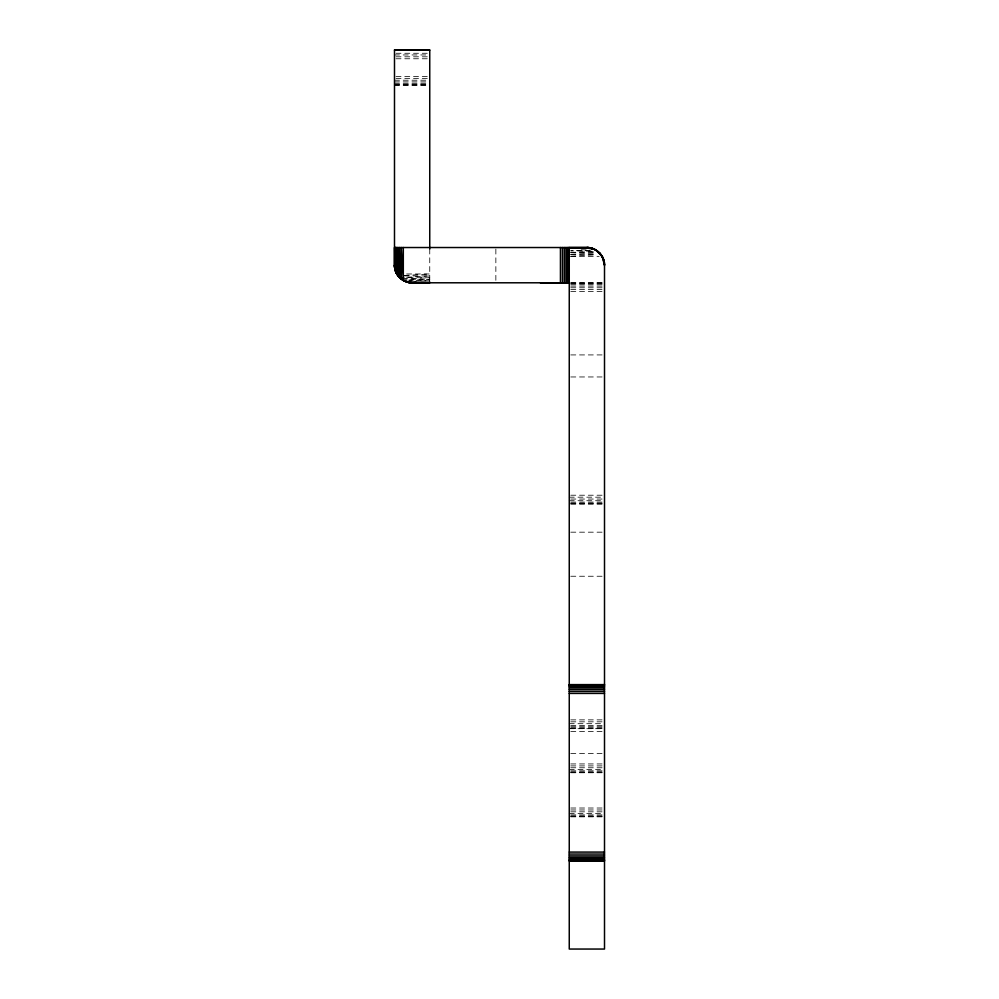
<?xml version="1.0" encoding="UTF-8"?>
<svg xmlns="http://www.w3.org/2000/svg" width="999" height="999" viewBox="0 0 999 999"><rect width="100%" height="100%" fill="white"/><g stroke="black" fill="none" stroke-linecap="round" stroke-linejoin="round"><path stroke-width="0.75" stroke-dasharray="5 3.75" d="M570.754 256.256L596.353 254.708M404.145 275.512L429.745 273.976L404.32 273.976M570.766 254.295L596.391 252.909M570.754 252.46L593.281 251.498M402.709 278.946L429.745 277.797L401.099 277.585L429.745 275.936L404.145 275.886M590.122 250.287L570.741 250.811L593.281 251.236M408.878 280.032L429.745 279.47L402.709 279.033M420.904 280.969L429.745 280.869L408.878 280.344M396.016 53.272L428.209 53.272M394.493 54.945L428.209 54.945M396.016 56.806L428.209 56.806M396.016 58.766L428.209 58.766M396.016 76.399L428.209 76.399M396.016 78.359L428.209 78.359M394.493 80.22L428.209 80.22M394.493 81.893L428.209 81.893M394.493 83.292L428.209 83.292M394.493 84.341L428.209 84.341M394.493 84.99L428.209 84.99M394.493 85.215L428.209 85.215M570.754 256.343L599.163 256.343M570.791 282.792L604.507 282.792M570.791 283.004L602.984 283.004M570.791 283.666L604.507 283.666M570.791 284.715L602.984 284.715M570.791 286.101L604.507 286.101M570.791 287.774L604.507 287.774M570.791 289.635L604.507 289.635M570.791 291.608L602.984 291.608M570.791 354.92L602.984 354.92M570.791 376.96L602.984 376.96M570.791 495.217L602.984 495.217M569.255 497.177L602.984 497.177M570.791 499.05L602.984 499.05M569.255 500.724L602.984 500.724M570.791 502.11L602.984 502.11M570.791 503.159L604.507 503.159M570.791 503.821L602.984 503.821M570.791 504.033L602.984 504.033M570.791 532.18L602.984 532.18M570.791 576.248L604.507 576.248M570.791 719.867L602.984 719.867M570.791 721.827L602.984 721.827M569.255 723.688L602.984 723.688M570.791 725.361L602.984 725.361M570.791 726.76L602.984 726.76M570.791 727.809L602.984 727.809M570.791 728.458L602.984 728.458M569.255 728.683L604.507 728.683M570.791 731.48L602.984 731.48M570.791 753.508L602.984 753.508M570.791 763.935L602.984 763.935M570.791 765.908L602.984 765.908M570.791 767.769L602.984 767.769M569.255 769.442L602.984 769.442M570.791 770.828L602.984 770.828M570.791 771.877L602.984 771.877M570.791 772.539L604.507 772.539M570.791 772.751L604.507 772.751M570.791 808.016L602.984 808.016M570.791 809.977L602.984 809.977M570.791 811.837L602.984 811.837M569.255 813.511L602.984 813.511M570.791 814.909L602.984 814.909M570.791 815.958L604.507 815.958M570.791 816.608L602.984 816.608M570.791 816.832L602.984 816.832M570.754 254.383L596.353 254.433M570.766 252.535L596.391 252.722M581.181 249.75L590.122 249.975M495.854 249.063L495.854 281.256M429.745 249.026L429.745 281.256"/><path stroke-width="1.5" d="M429.745 249.026L429.745 49.95L394.493 49.95L394.493 265.16C394.293 274.563 402.684 283.004 412.112 282.792L403.309 280.432L397.078 274.363L396.416 247.527L396.128 272.59L394.593 267.045L394.705 247.527L394.892 268.906C396.478 276.823 404.046 282.917 412.112 282.792L569.255 282.792M396.128 272.59L395.367 247.527L394.892 268.906L394.593 267.045L394.493 265.16L395.204 270.13L397.078 274.363L397.802 247.527L398.264 276.061L403.309 280.432L409.815 282.642M575.362 248.264L590.634 247.927L596.078 250.125L602.147 256.343L604.507 265.16L604.507 949.05L569.255 949.05L569.255 247.527L588.761 247.627C597.477 248.389 604.682 256.418 604.507 265.16C604.72 255.732 596.303 247.327 586.888 247.527L394.493 247.527L394.593 267.045M415.996 282.218C406.168 284.827 395.741 277.397 394.642 267.457M591.77 248.227L594.205 249.126L591.358 249.201L594.305 249.176L600.212 253.609M588.761 247.627L569.255 247.752L590.634 247.927L588.761 247.627L586.888 247.527L594.205 249.126M410.239 282.692L429.745 282.567L408.366 282.38L429.745 282.792L429.745 281.918M394.493 50.175L429.745 50.175M569.255 684.615L604.507 684.615M569.255 684.827L604.507 684.827M569.255 685.476L604.507 685.476M569.255 686.538L604.507 686.538M569.255 687.924L604.507 687.924M569.255 689.597L604.507 689.597M569.255 691.458L604.507 691.458M569.255 693.418L604.507 693.418M569.255 852.085L604.507 852.085M569.255 854.045L604.507 854.045M569.255 855.918L604.507 855.918M569.255 857.579L604.507 857.579M569.255 858.978L604.507 858.978M569.255 860.027L604.507 860.027M569.255 860.676L604.507 860.676M569.255 860.901L604.507 860.901M540.384 282.792L569.255 283.004M596.078 250.125L602.147 256.343L604.358 262.849M599.787 253.147L603.321 258.803L601.71 255.632M396.079 272.477L398.264 276.061L399.475 247.527L399.712 277.685L401.336 247.527L401.398 279.146L403.309 247.527L403.309 280.432M603.796 260.19L604.507 265.16M603.983 260.876L604.383 263.012M395.367 247.527L395.404 270.766M569.03 247.527L569.03 282.792M568.381 247.527L568.381 282.792M567.332 247.527L567.332 282.792M565.933 247.527L565.933 282.792M564.26 247.527L564.26 282.792M562.4 247.527L562.4 282.792M560.439 247.527L560.439 282.792"/></g></svg>
